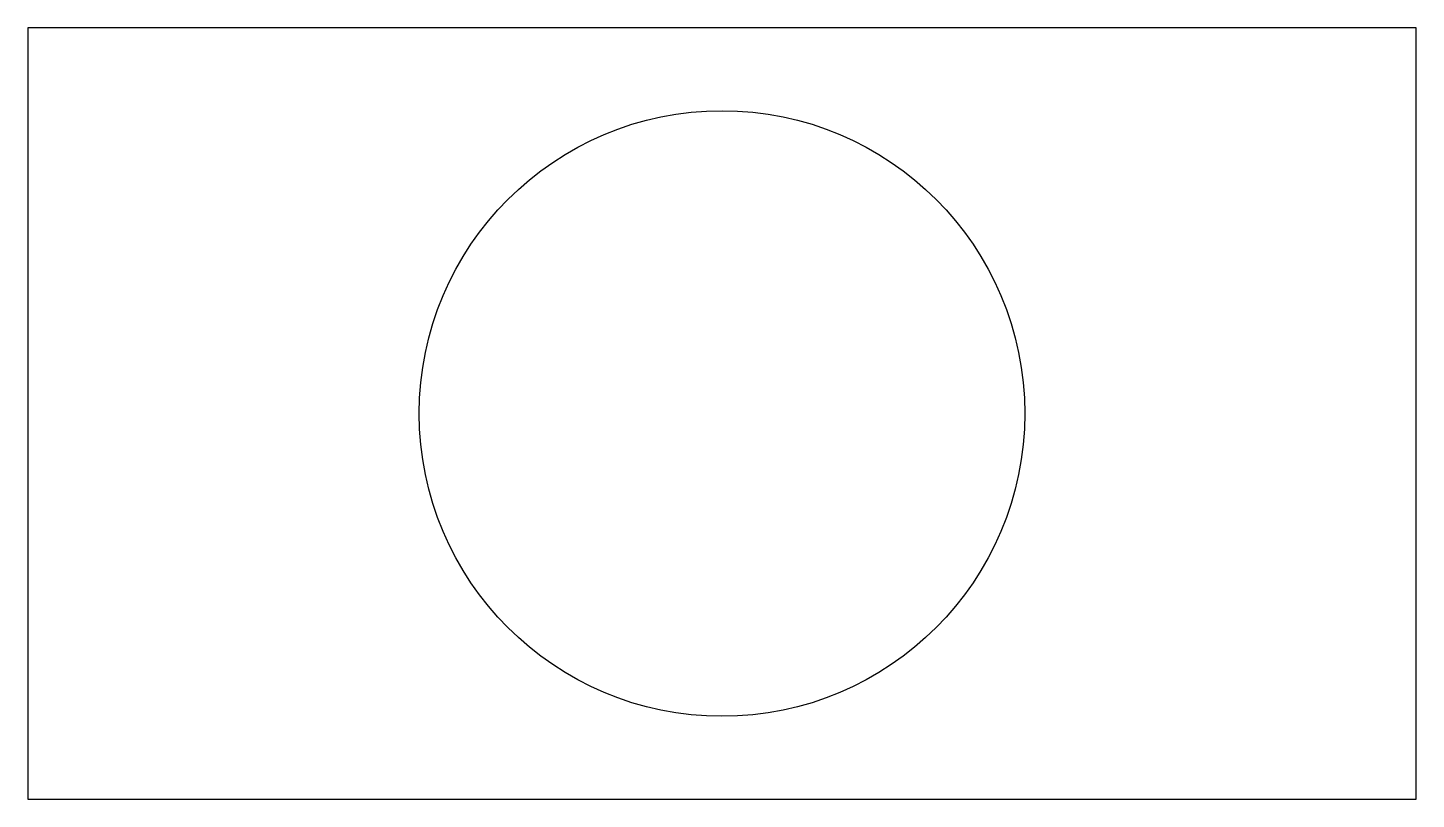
# Model space of a CAD drawing. Header units: millimetres. Extents: x -45.7 to 45.7, y -25.4 to 25.4.
import ezdxf

# ---------------------------------------------------------------- set-up
doc = ezdxf.new("R2010")
doc.units = ezdxf.units.MM

msp = doc.modelspace()

# ---------------------------------------------------------------- linework, layer by layer
for p, q in [((-45.72, 25.4, 1.27), (-45.72, -25.4, 1.27)), ((45.72, 25.4, 1.27), (-45.72, 25.4, 1.27)), ((45.72, -25.4, 1.27), (45.72, 25.4, 1.27)), ((-45.72, -25.4, 1.27), (45.72, -25.4, 1.27))]:
    msp.add_line(p, q)
msp.add_circle((0, 0, 1.27), 19.939)

doc.saveas('drawing.dxf')
